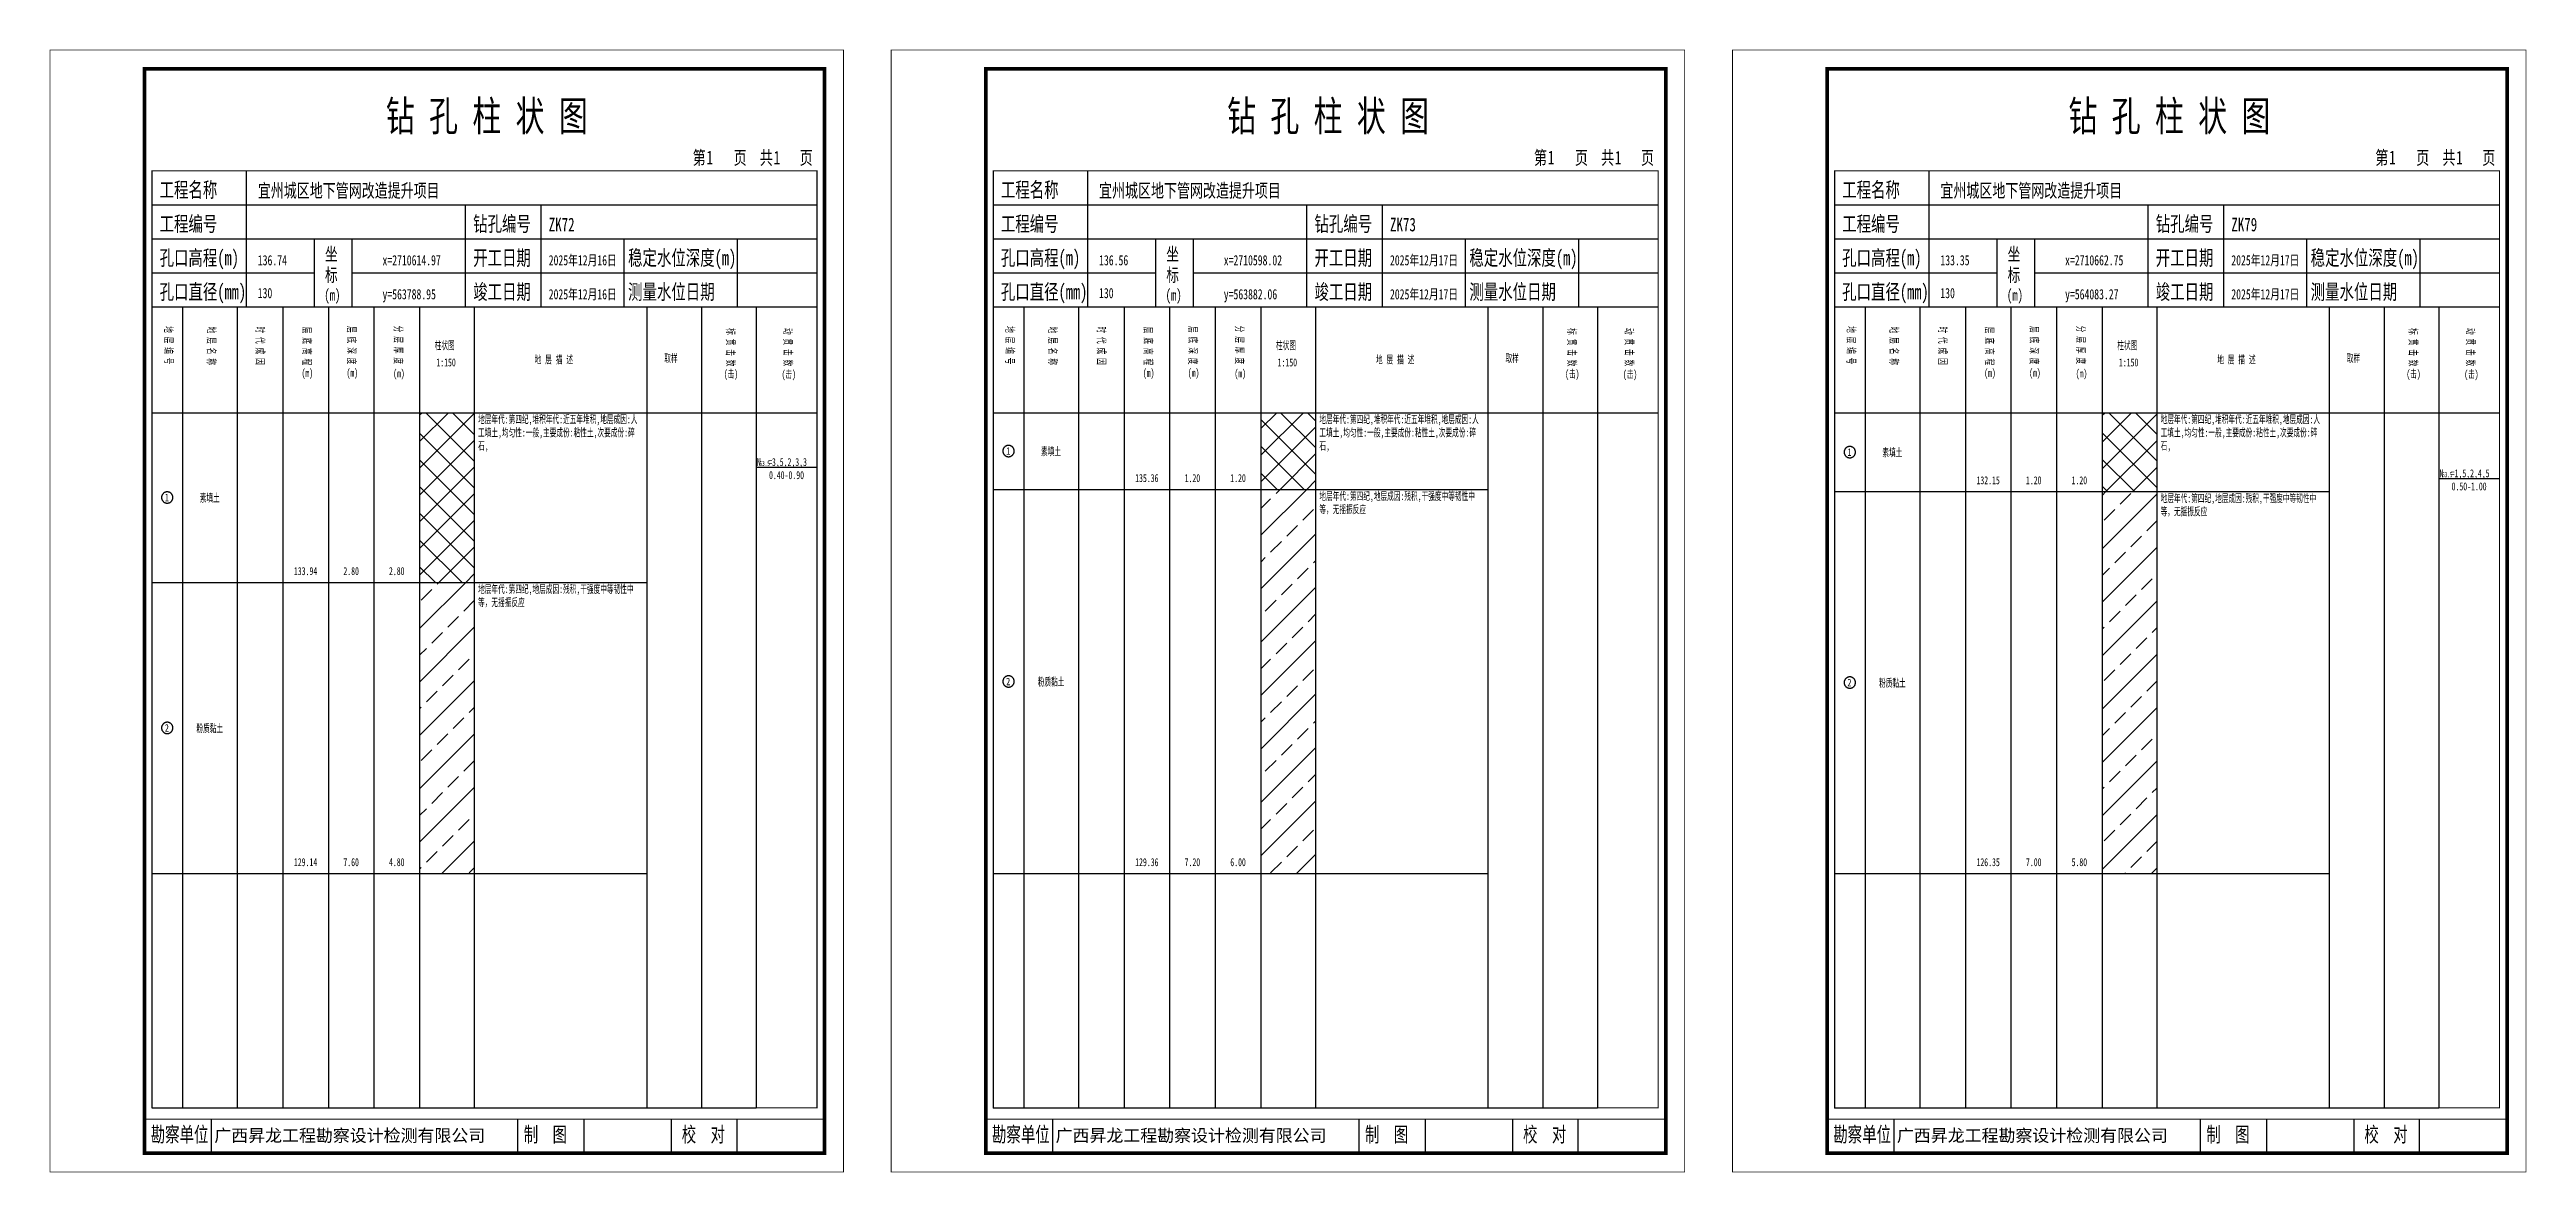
# Model space of a CAD drawing. Header units: millimetres. Extents: x 0 to 2711117, y 0 to 567555.
# Drawn here: x 75268 to 75924, y 0 to 297 of the extents above; entities that cross this region are included whole.
import ezdxf
from ezdxf.enums import TextEntityAlignment as Align

# ---------------------------------------------------------------- set-up
doc = ezdxf.new("R2010")
doc.units = ezdxf.units.MM
doc.layers.add('GICAD_POU_TEXTS', color=7, linetype='Continuous')
doc.layers.add('勘察点图例', color=7, linetype='Continuous')
doc.styles.add('HEAD_FONT', font='simfang.ttf', dxfattribs={"width": 0.6})
doc.styles.add('HEAD_FONT2', font='simfang.ttf', dxfattribs={"width": 0.6})
doc.styles.add('HT', font='simhei.ttf')
doc.styles.add('LZ_FONT', font='simfang.ttf', dxfattribs={"width": 0.7, "height": 8})
doc.styles.add('成果图图块', font='simfang.ttf', dxfattribs={"height": 2.5})
doc.styles.add('成果图表体', font='simfang.ttf', dxfattribs={"width": 0.6, "height": 2.1})
pattern_1 = [(45, (0, 0), (-3.5355339, 3.5355339), []), (135, (0, 0), (-3.5355339, -3.5355339), [])]
pattern_2 = [(45, (0, 0), (-7.0710678, 7.0710678), []), (45, (7.071, 0), (-7.0710678, 7.0710678), [4, -2])]

# ---------------------------------------------------------------- blocks, each defined once
blk = doc.blocks.new('ZK72')
for p, q in [((52, 229), (52, 265)), ((27, 256), (203, 256)), ((110, 229), (110, 256)), ((130, 229), (130, 256)), ((27, 247), (203, 247)), ((70, 229), (70, 247)), ((80, 229), (80, 247)), ((152, 229), (152, 247)), ((182, 229), (182, 247)), ((27, 238), (70, 238)), ((80, 238), (203, 238)), ((27, 229), (35.05, 229)), ((35.05, 229), (35.05, 17)), ((35.05, 229), (49.53, 229)), ((49.53, 229), (49.53, 17)), ((49.53, 229), (61.6, 229)), ((61.6, 229), (61.6, 17)), ((61.6, 229), (73.68, 229)), ((73.68, 229), (73.68, 17)), ((73.68, 229), (85.75, 229)), ((85.75, 229), (85.75, 17)), ((85.75, 229), (97.82, 229)), ((97.82, 229), (97.82, 17)), ((97.82, 229), (112.3, 229)), ((112.3, 229), (112.3, 17)), ((112.3, 229), (157.93, 229)), ((157.93, 229), (157.93, 17)), ((157.93, 229), (172.42, 229)), ((172.42, 229), (172.42, 17)), ((172.42, 229), (186.9, 229)), ((186.9, 229), (186.9, 17)), ((186.9, 229), (203, 229)), ((27, 201), (203, 201)), ((27, 17), (35.05, 17)), ((35.05, 17), (49.53, 17)), ((42.74, 4.95), (42.74, 13.95)), ((42.74, 4.95), (42.74, 13.95)), ((49.53, 17), (61.6, 17)), ((61.6, 17), (73.68, 17)), ((73.68, 17), (85.75, 17)), ((85.75, 17), (97.82, 17)), ((97.82, 17), (112.3, 17)), ((112.3, 17), (157.93, 17)), ((123.83, 4.95), (123.83, 13.95)), ((141.38, 4.95), (141.38, 13.95)), ((157.93, 17), (172.42, 17)), ((164.48, 4.95), (164.48, 13.95)), ((172.42, 17), (186.9, 17)), ((181.84, 4.95), (181.84, 13.95)), ((181.84, 4.95), (181.84, 13.95))]:
    blk.add_line(p, q)
for points, const_width in [([(0, 0), (210, 0), (210, 297), (0, 297)], 0.25), ([(25, 5), (205, 5), (205, 292), (25, 292)], 1), ([(27, 265), (203, 265), (203, 17), (27, 17)], 0.3)]:
    blk.add_lwpolyline(points, close=True, dxfattribs=dict(const_width=const_width))
at = {"const_width": 0.3}
for points in [[(27, 229), (203, 229)], [(25, 14), (205, 14)]]:
    blk.add_lwpolyline(points, dxfattribs=at)
at = {"style": 'LZ_FONT', "width": 0.7}
for s, height, p in [('钻 孔 柱 状 图', 8, (88.9, 275.54)), ('第', 3.6, (170.12, 266.7)), ('1', 3.6, (173.78, 266.75)), ('页', 3.6, (180.96, 266.7)), ('共', 3.6, (187.88, 266.7)), ('1', 3.6, (191.54, 266.7)), ('页', 3.6, (198.44, 266.7)), ('工程名称', 4, (29, 258)), ('宜州城区地下管网改造提升项目', 3.6, (55, 258)), ('工程编号', 4, (29, 249)), ('钻孔编号', 4, (112, 249)), ('ZK72', 3.6, (132, 249)), ('孔口高程(m)', 4, (29, 240)), ('136.74', 2.7, (55, 240)), ('坐', 3.5, (72.79, 241.24)), ('x=2710614.97', 2.7, (88, 240)), ('开工日期', 4, (112, 240)), ('2025年12月16日', 2.7, (132, 240)), ('稳定水位深度(m)', 4, (153, 240)), ('标', 3.5, (72.79, 235.7)), ('孔口直径(mm)', 4, (29, 231)), ('130', 2.7, (54.98, 231.31)), ('(m) ', 3, (72.59, 230.65)), ('y=563788.95', 2.7, (88, 231)), ('竣工日期', 4, (112, 231)), ('2025年12月16日', 2.7, (132, 231)), ('测量水位日期', 4, (153, 231)), ('勘察单位', 4, (26.65, 7.95)), ('制  图', 4, (125.4, 7.95)), ('校  对', 4, (167.22, 7.95))]:
    blk.add_text(s, height=height, dxfattribs=at).set_placement(p)
at = {"style": 'HT'}
blk.add_text('广西昇龙工程勘察设计检测有限公司', height=3.2865, dxfattribs=at).set_placement((43.48, 8.02))
at = {"char_height": 2.1, "width": 22.806, "attachment_point": 1, "rotation": 270, "style": 'HEAD_FONT'}
for s, insert in [('地 层 编 号', (32.46, 223.92)), ('地 层 名 称', (43.79, 223.76)), ('时 代 成 因', (56.67, 223.83)), ('层 底 高 程', (69.07, 223.71)), ('层 底 深 度', (80.9, 223.91)), ('分 层 厚 度', (93.26, 224.01)), ('标 贯 击 数', (181.21, 223.37)), ('动 贯 击 数', (196.38, 223.43))]:
    blk.add_mtext(s, dxfattribs=dict(at, insert=insert))
at = {"char_height": 2.1, "attachment_point": 1}
for s, insert, width, style in [('柱状图', (101.82, 219.87), 7.855, 'HEAD_FONT2'), ('地 层 描 述', (128.29, 216.11), 22.0781, 'HEAD_FONT2'), ('取样', (162.58, 216.44), 7.855, 'HEAD_FONT2'), ('(m)', (66.58, 212.56), 4.7944, 'HEAD_FONT'), ('(m)', (78.47, 212.61), 4.7944, 'HEAD_FONT'), ('(m)', (90.81, 212.43), 4.7944, 'HEAD_FONT'), ('1:150', (102.26, 215.36), 6.9223, 'HEAD_FONT2'), ('(击)', (178.33, 212.31), 7.855, 'HEAD_FONT2'), ('(击)', (193.64, 212.22), 7.855, 'HEAD_FONT2')]:
    blk.add_mtext(s, dxfattribs=dict(at, insert=insert, width=width, style=style))
blk = doc.blocks.new('ZK72_0')
at = {"color": 7}
blk.add_polyline3d([(-1.5, 0.02, 0), (-1.5, -0.06, 0), (-1.49, -0.13, 0), (-1.48, -0.2, 0), (-1.47, -0.28, 0), (-1.46, -0.35, 0), (-1.44, -0.42, 0), (-1.41, -0.49, 0), (-1.39, -0.56, 0), (-1.36, -0.63, 0), (-1.32, -0.69, 0), (-1.29, -0.76, 0), (-1.25, -0.82, 0), (-1.2, -0.88, 0), (-1.16, -0.94, 0), (-1.11, -0.99, 0), (-1.06, -1.04, 0), (-1.01, -1.1, 0), (-0.95, -1.14, 0), (-0.89, -1.19, 0), (-0.83, -1.23, 0), (-0.77, -1.27, 0), (-0.71, -1.31, 0), (-0.64, -1.34, 0), (-0.57, -1.37, 0), (-0.51, -1.4, 0), (-0.44, -1.42, 0), (-0.36, -1.44, 0), (-0.29, -1.46, 0), (-0.22, -1.47, 0), (-0.15, -1.48, 0), (-0.07, -1.48, 0), (0, -1.48, 0), (0.07, -1.48, 0), (0.15, -1.48, 0), (0.22, -1.47, 0), (0.29, -1.46, 0), (0.36, -1.44, 0), (0.44, -1.42, 0), (0.51, -1.4, 0), (0.57, -1.37, 0), (0.64, -1.34, 0), (0.71, -1.31, 0), (0.77, -1.27, 0), (0.83, -1.23, 0), (0.89, -1.19, 0), (0.95, -1.14, 0), (1.01, -1.1, 0), (1.06, -1.04, 0), (1.11, -0.99, 0), (1.16, -0.94, 0), (1.2, -0.88, 0), (1.25, -0.82, 0), (1.29, -0.76, 0), (1.32, -0.69, 0), (1.36, -0.63, 0), (1.39, -0.56, 0), (1.41, -0.49, 0), (1.44, -0.42, 0), (1.46, -0.35, 0), (1.47, -0.28, 0), (1.48, -0.2, 0), (1.49, -0.13, 0), (1.5, -0.06, 0), (1.5, 0.02, 0), (1.5, 0.09, 0), (1.49, 0.16, 0), (1.48, 0.24, 0), (1.47, 0.31, 0), (1.46, 0.38, 0), (1.44, 0.45, 0), (1.41, 0.52, 0), (1.39, 0.59, 0), (1.36, 0.66, 0), (1.32, 0.72, 0), (1.29, 0.79, 0), (1.25, 0.85, 0), (1.2, 0.91, 0), (1.16, 0.97, 0), (1.11, 1.02, 0), (1.06, 1.08, 0), (1.01, 1.13, 0), (0.95, 1.18, 0), (0.89, 1.22, 0), (0.83, 1.26, 0), (0.77, 1.3, 0), (0.71, 1.34, 0), (0.64, 1.37, 0), (0.57, 1.4, 0), (0.51, 1.43, 0), (0.44, 1.45, 0), (0.36, 1.47, 0), (0.29, 1.49, 0), (0.22, 1.5, 0), (0.15, 1.51, 0), (0.07, 1.51, 0), (0, 1.52, 0), (-0.07, 1.51, 0), (-0.15, 1.51, 0), (-0.22, 1.5, 0), (-0.29, 1.49, 0), (-0.36, 1.47, 0), (-0.44, 1.45, 0), (-0.51, 1.43, 0), (-0.57, 1.4, 0), (-0.64, 1.37, 0), (-0.71, 1.34, 0), (-0.77, 1.3, 0), (-0.83, 1.26, 0), (-0.89, 1.22, 0), (-0.95, 1.18, 0), (-1.01, 1.13, 0), (-1.06, 1.08, 0), (-1.11, 1.02, 0), (-1.16, 0.97, 0), (-1.2, 0.91, 0), (-1.25, 0.85, 0), (-1.29, 0.79, 0), (-1.32, 0.72, 0), (-1.36, 0.66, 0), (-1.39, 0.59, 0), (-1.41, 0.52, 0), (-1.44, 0.45, 0), (-1.46, 0.38, 0), (-1.47, 0.31, 0), (-1.48, 0.24, 0), (-1.49, 0.16, 0), (-1.5, 0.09, 0), (-1.5, 0.02, 0)], dxfattribs=at)
at = {"layer": 'GICAD_POU_TEXTS', "color": 7, "style": '成果图图块', "width": 0.7}
blk.add_text('1', height=2, dxfattribs=at).set_placement((-0.09, -0.99), align=Align.CENTER)
blk = doc.blocks.new('ZK72_1')
at = {"color": 7}
blk.add_polyline3d([(-1.5, 0.02, 0), (-1.5, -0.06, 0), (-1.49, -0.13, 0), (-1.48, -0.2, 0), (-1.47, -0.28, 0), (-1.46, -0.35, 0), (-1.44, -0.42, 0), (-1.41, -0.49, 0), (-1.39, -0.56, 0), (-1.36, -0.63, 0), (-1.32, -0.69, 0), (-1.29, -0.76, 0), (-1.25, -0.82, 0), (-1.2, -0.88, 0), (-1.16, -0.94, 0), (-1.11, -0.99, 0), (-1.06, -1.04, 0), (-1.01, -1.1, 0), (-0.95, -1.14, 0), (-0.89, -1.19, 0), (-0.83, -1.23, 0), (-0.77, -1.27, 0), (-0.71, -1.31, 0), (-0.64, -1.34, 0), (-0.57, -1.37, 0), (-0.51, -1.4, 0), (-0.44, -1.42, 0), (-0.36, -1.44, 0), (-0.29, -1.46, 0), (-0.22, -1.47, 0), (-0.15, -1.48, 0), (-0.07, -1.48, 0), (0, -1.48, 0), (0.07, -1.48, 0), (0.15, -1.48, 0), (0.22, -1.47, 0), (0.29, -1.46, 0), (0.36, -1.44, 0), (0.44, -1.42, 0), (0.51, -1.4, 0), (0.57, -1.37, 0), (0.64, -1.34, 0), (0.71, -1.31, 0), (0.77, -1.27, 0), (0.83, -1.23, 0), (0.89, -1.19, 0), (0.95, -1.14, 0), (1.01, -1.1, 0), (1.06, -1.04, 0), (1.11, -0.99, 0), (1.16, -0.94, 0), (1.2, -0.88, 0), (1.25, -0.82, 0), (1.29, -0.76, 0), (1.32, -0.69, 0), (1.36, -0.63, 0), (1.39, -0.56, 0), (1.41, -0.49, 0), (1.44, -0.42, 0), (1.46, -0.35, 0), (1.47, -0.28, 0), (1.48, -0.2, 0), (1.49, -0.13, 0), (1.5, -0.06, 0), (1.5, 0.02, 0), (1.5, 0.09, 0), (1.49, 0.16, 0), (1.48, 0.24, 0), (1.47, 0.31, 0), (1.46, 0.38, 0), (1.44, 0.45, 0), (1.41, 0.52, 0), (1.39, 0.59, 0), (1.36, 0.66, 0), (1.32, 0.72, 0), (1.29, 0.79, 0), (1.25, 0.85, 0), (1.2, 0.91, 0), (1.16, 0.97, 0), (1.11, 1.02, 0), (1.06, 1.08, 0), (1.01, 1.13, 0), (0.95, 1.18, 0), (0.89, 1.22, 0), (0.83, 1.26, 0), (0.77, 1.3, 0), (0.71, 1.34, 0), (0.64, 1.37, 0), (0.57, 1.4, 0), (0.51, 1.43, 0), (0.44, 1.45, 0), (0.36, 1.47, 0), (0.29, 1.49, 0), (0.22, 1.5, 0), (0.15, 1.51, 0), (0.07, 1.51, 0), (0, 1.52, 0), (-0.07, 1.51, 0), (-0.15, 1.51, 0), (-0.22, 1.5, 0), (-0.29, 1.49, 0), (-0.36, 1.47, 0), (-0.44, 1.45, 0), (-0.51, 1.43, 0), (-0.57, 1.4, 0), (-0.64, 1.37, 0), (-0.71, 1.34, 0), (-0.77, 1.3, 0), (-0.83, 1.26, 0), (-0.89, 1.22, 0), (-0.95, 1.18, 0), (-1.01, 1.13, 0), (-1.06, 1.08, 0), (-1.11, 1.02, 0), (-1.16, 0.97, 0), (-1.2, 0.91, 0), (-1.25, 0.85, 0), (-1.29, 0.79, 0), (-1.32, 0.72, 0), (-1.36, 0.66, 0), (-1.39, 0.59, 0), (-1.41, 0.52, 0), (-1.44, 0.45, 0), (-1.46, 0.38, 0), (-1.47, 0.31, 0), (-1.48, 0.24, 0), (-1.49, 0.16, 0), (-1.5, 0.09, 0), (-1.5, 0.02, 0)], dxfattribs=at)
at = {"layer": 'GICAD_POU_TEXTS', "color": 7, "style": '成果图图块', "width": 0.7}
blk.add_text('2', height=2, dxfattribs=at).set_placement((-0.09, -0.99), align=Align.CENTER)
blk = doc.blocks.new('ZK73')
for p, q in [((52, 229), (52, 265)), ((27, 256), (203, 256)), ((110, 229), (110, 256)), ((130, 229), (130, 256)), ((27, 247), (203, 247)), ((70, 229), (70, 247)), ((80, 229), (80, 247)), ((152, 229), (152, 247)), ((182, 229), (182, 247)), ((27, 238), (70, 238)), ((80, 238), (203, 238)), ((27, 229), (35.05, 229)), ((35.05, 229), (35.05, 17)), ((35.05, 229), (49.53, 229)), ((49.53, 229), (49.53, 17)), ((49.53, 229), (61.6, 229)), ((61.6, 229), (61.6, 17)), ((61.6, 229), (73.68, 229)), ((73.68, 229), (73.68, 17)), ((73.68, 229), (85.75, 229)), ((85.75, 229), (85.75, 17)), ((85.75, 229), (97.82, 229)), ((97.82, 229), (97.82, 17)), ((97.82, 229), (112.3, 229)), ((112.3, 229), (112.3, 17)), ((112.3, 229), (157.93, 229)), ((157.93, 229), (157.93, 17)), ((157.93, 229), (172.42, 229)), ((172.42, 229), (172.42, 17)), ((172.42, 229), (186.9, 229)), ((186.9, 229), (186.9, 17)), ((186.9, 229), (203, 229)), ((27, 201), (203, 201)), ((27, 17), (35.05, 17)), ((35.05, 17), (49.53, 17)), ((42.74, 4.95), (42.74, 13.95)), ((42.74, 4.95), (42.74, 13.95)), ((49.53, 17), (61.6, 17)), ((61.6, 17), (73.68, 17)), ((73.68, 17), (85.75, 17)), ((85.75, 17), (97.82, 17)), ((97.82, 17), (112.3, 17)), ((112.3, 17), (157.93, 17)), ((123.83, 4.95), (123.83, 13.95)), ((141.38, 4.95), (141.38, 13.95)), ((157.93, 17), (172.42, 17)), ((164.48, 4.95), (164.48, 13.95)), ((172.42, 17), (186.9, 17)), ((181.84, 4.95), (181.84, 13.95)), ((181.84, 4.95), (181.84, 13.95))]:
    blk.add_line(p, q)
for points, const_width in [([(0, 0), (210, 0), (210, 297), (0, 297)], 0.25), ([(25, 5), (205, 5), (205, 292), (25, 292)], 1), ([(27, 265), (203, 265), (203, 17), (27, 17)], 0.3)]:
    blk.add_lwpolyline(points, close=True, dxfattribs=dict(const_width=const_width))
at = {"const_width": 0.3}
for points in [[(27, 229), (203, 229)], [(25, 14), (205, 14)]]:
    blk.add_lwpolyline(points, dxfattribs=at)
at = {"style": 'LZ_FONT', "width": 0.7}
for s, height, p in [('钻 孔 柱 状 图', 8, (88.9, 275.54)), ('第', 3.6, (170.12, 266.7)), ('1', 3.6, (173.78, 266.75)), ('页', 3.6, (180.96, 266.7)), ('共', 3.6, (187.88, 266.7)), ('1', 3.6, (191.54, 266.7)), ('页', 3.6, (198.44, 266.7)), ('工程名称', 4, (29, 258)), ('宜州城区地下管网改造提升项目', 3.6, (55, 258)), ('工程编号', 4, (29, 249)), ('钻孔编号', 4, (112, 249)), ('ZK73', 3.6, (132, 249)), ('孔口高程(m)', 4, (29, 240)), ('136.56', 2.7, (55, 240)), ('坐', 3.5, (72.79, 241.24)), ('x=2710598.02', 2.7, (88, 240)), ('开工日期', 4, (112, 240)), ('2025年12月17日', 2.7, (132, 240)), ('稳定水位深度(m)', 4, (153, 240)), ('标', 3.5, (72.79, 235.7)), ('孔口直径(mm)', 4, (29, 231)), ('130', 2.7, (54.98, 231.31)), ('(m) ', 3, (72.59, 230.65)), ('y=563882.06', 2.7, (88, 231)), ('竣工日期', 4, (112, 231)), ('2025年12月17日', 2.7, (132, 231)), ('测量水位日期', 4, (153, 231)), ('勘察单位', 4, (26.65, 7.95)), ('制  图', 4, (125.4, 7.95)), ('校  对', 4, (167.22, 7.95))]:
    blk.add_text(s, height=height, dxfattribs=at).set_placement(p)
at = {"style": 'HT'}
blk.add_text('广西昇龙工程勘察设计检测有限公司', height=3.2865, dxfattribs=at).set_placement((43.48, 8.02))
at = {"char_height": 2.1, "width": 22.806, "attachment_point": 1, "rotation": 270, "style": 'HEAD_FONT'}
for s, insert in [('地 层 编 号', (32.46, 223.92)), ('地 层 名 称', (43.79, 223.76)), ('时 代 成 因', (56.67, 223.83)), ('层 底 高 程', (69.07, 223.71)), ('层 底 深 度', (80.9, 223.91)), ('分 层 厚 度', (93.26, 224.01)), ('标 贯 击 数', (181.21, 223.37)), ('动 贯 击 数', (196.38, 223.43))]:
    blk.add_mtext(s, dxfattribs=dict(at, insert=insert))
at = {"char_height": 2.1, "attachment_point": 1}
for s, insert, width, style in [('柱状图', (101.82, 219.87), 7.855, 'HEAD_FONT2'), ('地 层 描 述', (128.29, 216.11), 22.0781, 'HEAD_FONT2'), ('取样', (162.58, 216.44), 7.855, 'HEAD_FONT2'), ('(m)', (66.58, 212.56), 4.7944, 'HEAD_FONT'), ('(m)', (78.47, 212.61), 4.7944, 'HEAD_FONT'), ('(m)', (90.81, 212.43), 4.7944, 'HEAD_FONT'), ('1:150', (102.26, 215.36), 6.9223, 'HEAD_FONT2'), ('(击)', (178.33, 212.31), 7.855, 'HEAD_FONT2'), ('(击)', (193.64, 212.22), 7.855, 'HEAD_FONT2')]:
    blk.add_mtext(s, dxfattribs=dict(at, insert=insert, width=width, style=style))
blk = doc.blocks.new('ZK73_0')
at = {"color": 7}
blk.add_polyline3d([(-1.5, 0.02, 0), (-1.5, -0.06, 0), (-1.49, -0.13, 0), (-1.48, -0.2, 0), (-1.47, -0.28, 0), (-1.46, -0.35, 0), (-1.44, -0.42, 0), (-1.41, -0.49, 0), (-1.39, -0.56, 0), (-1.36, -0.63, 0), (-1.32, -0.69, 0), (-1.29, -0.76, 0), (-1.25, -0.82, 0), (-1.2, -0.88, 0), (-1.16, -0.94, 0), (-1.11, -0.99, 0), (-1.06, -1.04, 0), (-1.01, -1.1, 0), (-0.95, -1.14, 0), (-0.89, -1.19, 0), (-0.83, -1.23, 0), (-0.77, -1.27, 0), (-0.71, -1.31, 0), (-0.64, -1.34, 0), (-0.57, -1.37, 0), (-0.51, -1.4, 0), (-0.44, -1.42, 0), (-0.36, -1.44, 0), (-0.29, -1.46, 0), (-0.22, -1.47, 0), (-0.15, -1.48, 0), (-0.07, -1.48, 0), (0, -1.48, 0), (0.07, -1.48, 0), (0.15, -1.48, 0), (0.22, -1.47, 0), (0.29, -1.46, 0), (0.36, -1.44, 0), (0.44, -1.42, 0), (0.51, -1.4, 0), (0.57, -1.37, 0), (0.64, -1.34, 0), (0.71, -1.31, 0), (0.77, -1.27, 0), (0.83, -1.23, 0), (0.89, -1.19, 0), (0.95, -1.14, 0), (1.01, -1.1, 0), (1.06, -1.04, 0), (1.11, -0.99, 0), (1.16, -0.94, 0), (1.2, -0.88, 0), (1.25, -0.82, 0), (1.29, -0.76, 0), (1.32, -0.69, 0), (1.36, -0.63, 0), (1.39, -0.56, 0), (1.41, -0.49, 0), (1.44, -0.42, 0), (1.46, -0.35, 0), (1.47, -0.28, 0), (1.48, -0.2, 0), (1.49, -0.13, 0), (1.5, -0.06, 0), (1.5, 0.02, 0), (1.5, 0.09, 0), (1.49, 0.16, 0), (1.48, 0.24, 0), (1.47, 0.31, 0), (1.46, 0.38, 0), (1.44, 0.45, 0), (1.41, 0.52, 0), (1.39, 0.59, 0), (1.36, 0.66, 0), (1.32, 0.72, 0), (1.29, 0.79, 0), (1.25, 0.85, 0), (1.2, 0.91, 0), (1.16, 0.97, 0), (1.11, 1.02, 0), (1.06, 1.08, 0), (1.01, 1.13, 0), (0.95, 1.18, 0), (0.89, 1.22, 0), (0.83, 1.26, 0), (0.77, 1.3, 0), (0.71, 1.34, 0), (0.64, 1.37, 0), (0.57, 1.4, 0), (0.51, 1.43, 0), (0.44, 1.45, 0), (0.36, 1.47, 0), (0.29, 1.49, 0), (0.22, 1.5, 0), (0.15, 1.51, 0), (0.07, 1.51, 0), (0, 1.52, 0), (-0.07, 1.51, 0), (-0.15, 1.51, 0), (-0.22, 1.5, 0), (-0.29, 1.49, 0), (-0.36, 1.47, 0), (-0.44, 1.45, 0), (-0.51, 1.43, 0), (-0.57, 1.4, 0), (-0.64, 1.37, 0), (-0.71, 1.34, 0), (-0.77, 1.3, 0), (-0.83, 1.26, 0), (-0.89, 1.22, 0), (-0.95, 1.18, 0), (-1.01, 1.13, 0), (-1.06, 1.08, 0), (-1.11, 1.02, 0), (-1.16, 0.97, 0), (-1.2, 0.91, 0), (-1.25, 0.85, 0), (-1.29, 0.79, 0), (-1.32, 0.72, 0), (-1.36, 0.66, 0), (-1.39, 0.59, 0), (-1.41, 0.52, 0), (-1.44, 0.45, 0), (-1.46, 0.38, 0), (-1.47, 0.31, 0), (-1.48, 0.24, 0), (-1.49, 0.16, 0), (-1.5, 0.09, 0), (-1.5, 0.02, 0)], dxfattribs=at)
at = {"layer": 'GICAD_POU_TEXTS', "color": 7, "style": '成果图图块', "width": 0.7}
blk.add_text('1', height=2, dxfattribs=at).set_placement((-0.09, -0.99), align=Align.CENTER)
blk = doc.blocks.new('ZK73_1')
at = {"color": 7}
blk.add_polyline3d([(-1.5, 0.02, 0), (-1.5, -0.06, 0), (-1.49, -0.13, 0), (-1.48, -0.2, 0), (-1.47, -0.28, 0), (-1.46, -0.35, 0), (-1.44, -0.42, 0), (-1.41, -0.49, 0), (-1.39, -0.56, 0), (-1.36, -0.63, 0), (-1.32, -0.69, 0), (-1.29, -0.76, 0), (-1.25, -0.82, 0), (-1.2, -0.88, 0), (-1.16, -0.94, 0), (-1.11, -0.99, 0), (-1.06, -1.04, 0), (-1.01, -1.1, 0), (-0.95, -1.14, 0), (-0.89, -1.19, 0), (-0.83, -1.23, 0), (-0.77, -1.27, 0), (-0.71, -1.31, 0), (-0.64, -1.34, 0), (-0.57, -1.37, 0), (-0.51, -1.4, 0), (-0.44, -1.42, 0), (-0.36, -1.44, 0), (-0.29, -1.46, 0), (-0.22, -1.47, 0), (-0.15, -1.48, 0), (-0.07, -1.48, 0), (0, -1.48, 0), (0.07, -1.48, 0), (0.15, -1.48, 0), (0.22, -1.47, 0), (0.29, -1.46, 0), (0.36, -1.44, 0), (0.44, -1.42, 0), (0.51, -1.4, 0), (0.57, -1.37, 0), (0.64, -1.34, 0), (0.71, -1.31, 0), (0.77, -1.27, 0), (0.83, -1.23, 0), (0.89, -1.19, 0), (0.95, -1.14, 0), (1.01, -1.1, 0), (1.06, -1.04, 0), (1.11, -0.99, 0), (1.16, -0.94, 0), (1.2, -0.88, 0), (1.25, -0.82, 0), (1.29, -0.76, 0), (1.32, -0.69, 0), (1.36, -0.63, 0), (1.39, -0.56, 0), (1.41, -0.49, 0), (1.44, -0.42, 0), (1.46, -0.35, 0), (1.47, -0.28, 0), (1.48, -0.2, 0), (1.49, -0.13, 0), (1.5, -0.06, 0), (1.5, 0.02, 0), (1.5, 0.09, 0), (1.49, 0.16, 0), (1.48, 0.24, 0), (1.47, 0.31, 0), (1.46, 0.38, 0), (1.44, 0.45, 0), (1.41, 0.52, 0), (1.39, 0.59, 0), (1.36, 0.66, 0), (1.32, 0.72, 0), (1.29, 0.79, 0), (1.25, 0.85, 0), (1.2, 0.91, 0), (1.16, 0.97, 0), (1.11, 1.02, 0), (1.06, 1.08, 0), (1.01, 1.13, 0), (0.95, 1.18, 0), (0.89, 1.22, 0), (0.83, 1.26, 0), (0.77, 1.3, 0), (0.71, 1.34, 0), (0.64, 1.37, 0), (0.57, 1.4, 0), (0.51, 1.43, 0), (0.44, 1.45, 0), (0.36, 1.47, 0), (0.29, 1.49, 0), (0.22, 1.5, 0), (0.15, 1.51, 0), (0.07, 1.51, 0), (0, 1.52, 0), (-0.07, 1.51, 0), (-0.15, 1.51, 0), (-0.22, 1.5, 0), (-0.29, 1.49, 0), (-0.36, 1.47, 0), (-0.44, 1.45, 0), (-0.51, 1.43, 0), (-0.57, 1.4, 0), (-0.64, 1.37, 0), (-0.71, 1.34, 0), (-0.77, 1.3, 0), (-0.83, 1.26, 0), (-0.89, 1.22, 0), (-0.95, 1.18, 0), (-1.01, 1.13, 0), (-1.06, 1.08, 0), (-1.11, 1.02, 0), (-1.16, 0.97, 0), (-1.2, 0.91, 0), (-1.25, 0.85, 0), (-1.29, 0.79, 0), (-1.32, 0.72, 0), (-1.36, 0.66, 0), (-1.39, 0.59, 0), (-1.41, 0.52, 0), (-1.44, 0.45, 0), (-1.46, 0.38, 0), (-1.47, 0.31, 0), (-1.48, 0.24, 0), (-1.49, 0.16, 0), (-1.5, 0.09, 0), (-1.5, 0.02, 0)], dxfattribs=at)
at = {"layer": 'GICAD_POU_TEXTS', "color": 7, "style": '成果图图块', "width": 0.7}
blk.add_text('2', height=2, dxfattribs=at).set_placement((-0.09, -0.99), align=Align.CENTER)
blk = doc.blocks.new('ZK79')
for p, q in [((52, 229), (52, 265)), ((27, 256), (203, 256)), ((110, 229), (110, 256)), ((130, 229), (130, 256)), ((27, 247), (203, 247)), ((70, 229), (70, 247)), ((80, 229), (80, 247)), ((152, 229), (152, 247)), ((182, 229), (182, 247)), ((27, 238), (70, 238)), ((80, 238), (203, 238)), ((27, 229), (35.05, 229)), ((35.05, 229), (35.05, 17)), ((35.05, 229), (49.53, 229)), ((49.53, 229), (49.53, 17)), ((49.53, 229), (61.6, 229)), ((61.6, 229), (61.6, 17)), ((61.6, 229), (73.68, 229)), ((73.68, 229), (73.68, 17)), ((73.68, 229), (85.75, 229)), ((85.75, 229), (85.75, 17)), ((85.75, 229), (97.82, 229)), ((97.82, 229), (97.82, 17)), ((97.82, 229), (112.3, 229)), ((112.3, 229), (112.3, 17)), ((112.3, 229), (157.93, 229)), ((157.93, 229), (157.93, 17)), ((157.93, 229), (172.42, 229)), ((172.42, 229), (172.42, 17)), ((172.42, 229), (186.9, 229)), ((186.9, 229), (186.9, 17)), ((186.9, 229), (203, 229)), ((27, 201), (203, 201)), ((27, 17), (35.05, 17)), ((35.05, 17), (49.53, 17)), ((42.74, 4.95), (42.74, 13.95)), ((42.74, 4.95), (42.74, 13.95)), ((49.53, 17), (61.6, 17)), ((61.6, 17), (73.68, 17)), ((73.68, 17), (85.75, 17)), ((85.75, 17), (97.82, 17)), ((97.82, 17), (112.3, 17)), ((112.3, 17), (157.93, 17)), ((123.83, 4.95), (123.83, 13.95)), ((141.38, 4.95), (141.38, 13.95)), ((157.93, 17), (172.42, 17)), ((164.48, 4.95), (164.48, 13.95)), ((172.42, 17), (186.9, 17)), ((181.84, 4.95), (181.84, 13.95)), ((181.84, 4.95), (181.84, 13.95))]:
    blk.add_line(p, q)
for points, const_width in [([(0, 0), (210, 0), (210, 297), (0, 297)], 0.25), ([(25, 5), (205, 5), (205, 292), (25, 292)], 1), ([(27, 265), (203, 265), (203, 17), (27, 17)], 0.3)]:
    blk.add_lwpolyline(points, close=True, dxfattribs=dict(const_width=const_width))
at = {"const_width": 0.3}
for points in [[(27, 229), (203, 229)], [(25, 14), (205, 14)]]:
    blk.add_lwpolyline(points, dxfattribs=at)
at = {"style": 'LZ_FONT', "width": 0.7}
for s, height, p in [('钻 孔 柱 状 图', 8, (88.9, 275.54)), ('第', 3.6, (170.12, 266.7)), ('1', 3.6, (173.78, 266.75)), ('页', 3.6, (180.96, 266.7)), ('共', 3.6, (187.88, 266.7)), ('1', 3.6, (191.54, 266.7)), ('页', 3.6, (198.44, 266.7)), ('工程名称', 4, (29, 258)), ('宜州城区地下管网改造提升项目', 3.6, (55, 258)), ('工程编号', 4, (29, 249)), ('钻孔编号', 4, (112, 249)), ('ZK79', 3.6, (132, 249)), ('孔口高程(m)', 4, (29, 240)), ('133.35', 2.7, (55, 240)), ('坐', 3.5, (72.79, 241.24)), ('x=2710662.75', 2.7, (88, 240)), ('开工日期', 4, (112, 240)), ('2025年12月17日', 2.7, (132, 240)), ('稳定水位深度(m)', 4, (153, 240)), ('标', 3.5, (72.79, 235.7)), ('孔口直径(mm)', 4, (29, 231)), ('130', 2.7, (54.98, 231.31)), ('(m) ', 3, (72.59, 230.65)), ('y=564083.27', 2.7, (88, 231)), ('竣工日期', 4, (112, 231)), ('2025年12月17日', 2.7, (132, 231)), ('测量水位日期', 4, (153, 231)), ('勘察单位', 4, (26.65, 7.95)), ('制  图', 4, (125.4, 7.95)), ('校  对', 4, (167.22, 7.95))]:
    blk.add_text(s, height=height, dxfattribs=at).set_placement(p)
at = {"style": 'HT'}
blk.add_text('广西昇龙工程勘察设计检测有限公司', height=3.2865, dxfattribs=at).set_placement((43.48, 8.02))
at = {"char_height": 2.1, "width": 22.806, "attachment_point": 1, "rotation": 270, "style": 'HEAD_FONT'}
for s, insert in [('地 层 编 号', (32.46, 223.92)), ('地 层 名 称', (43.79, 223.76)), ('时 代 成 因', (56.67, 223.83)), ('层 底 高 程', (69.07, 223.71)), ('层 底 深 度', (80.9, 223.91)), ('分 层 厚 度', (93.26, 224.01)), ('标 贯 击 数', (181.21, 223.37)), ('动 贯 击 数', (196.38, 223.43))]:
    blk.add_mtext(s, dxfattribs=dict(at, insert=insert))
at = {"char_height": 2.1, "attachment_point": 1}
for s, insert, width, style in [('柱状图', (101.82, 219.87), 7.855, 'HEAD_FONT2'), ('地 层 描 述', (128.29, 216.11), 22.0781, 'HEAD_FONT2'), ('取样', (162.58, 216.44), 7.855, 'HEAD_FONT2'), ('(m)', (66.58, 212.56), 4.7944, 'HEAD_FONT'), ('(m)', (78.47, 212.61), 4.7944, 'HEAD_FONT'), ('(m)', (90.81, 212.43), 4.7944, 'HEAD_FONT'), ('1:150', (102.26, 215.36), 6.9223, 'HEAD_FONT2'), ('(击)', (178.33, 212.31), 7.855, 'HEAD_FONT2'), ('(击)', (193.64, 212.22), 7.855, 'HEAD_FONT2')]:
    blk.add_mtext(s, dxfattribs=dict(at, insert=insert, width=width, style=style))
blk = doc.blocks.new('ZK79_0')
at = {"color": 7}
blk.add_polyline3d([(-1.5, 0.02, 0), (-1.5, -0.06, 0), (-1.49, -0.13, 0), (-1.48, -0.2, 0), (-1.47, -0.28, 0), (-1.46, -0.35, 0), (-1.44, -0.42, 0), (-1.41, -0.49, 0), (-1.39, -0.56, 0), (-1.36, -0.63, 0), (-1.32, -0.69, 0), (-1.29, -0.76, 0), (-1.25, -0.82, 0), (-1.2, -0.88, 0), (-1.16, -0.94, 0), (-1.11, -0.99, 0), (-1.06, -1.04, 0), (-1.01, -1.1, 0), (-0.95, -1.14, 0), (-0.89, -1.19, 0), (-0.83, -1.23, 0), (-0.77, -1.27, 0), (-0.71, -1.31, 0), (-0.64, -1.34, 0), (-0.57, -1.37, 0), (-0.51, -1.4, 0), (-0.44, -1.42, 0), (-0.36, -1.44, 0), (-0.29, -1.46, 0), (-0.22, -1.47, 0), (-0.15, -1.48, 0), (-0.07, -1.48, 0), (0, -1.48, 0), (0.07, -1.48, 0), (0.15, -1.48, 0), (0.22, -1.47, 0), (0.29, -1.46, 0), (0.36, -1.44, 0), (0.44, -1.42, 0), (0.51, -1.4, 0), (0.57, -1.37, 0), (0.64, -1.34, 0), (0.71, -1.31, 0), (0.77, -1.27, 0), (0.83, -1.23, 0), (0.89, -1.19, 0), (0.95, -1.14, 0), (1.01, -1.1, 0), (1.06, -1.04, 0), (1.11, -0.99, 0), (1.16, -0.94, 0), (1.2, -0.88, 0), (1.25, -0.82, 0), (1.29, -0.76, 0), (1.32, -0.69, 0), (1.36, -0.63, 0), (1.39, -0.56, 0), (1.41, -0.49, 0), (1.44, -0.42, 0), (1.46, -0.35, 0), (1.47, -0.28, 0), (1.48, -0.2, 0), (1.49, -0.13, 0), (1.5, -0.06, 0), (1.5, 0.02, 0), (1.5, 0.09, 0), (1.49, 0.16, 0), (1.48, 0.24, 0), (1.47, 0.31, 0), (1.46, 0.38, 0), (1.44, 0.45, 0), (1.41, 0.52, 0), (1.39, 0.59, 0), (1.36, 0.66, 0), (1.32, 0.72, 0), (1.29, 0.79, 0), (1.25, 0.85, 0), (1.2, 0.91, 0), (1.16, 0.97, 0), (1.11, 1.02, 0), (1.06, 1.08, 0), (1.01, 1.13, 0), (0.95, 1.18, 0), (0.89, 1.22, 0), (0.83, 1.26, 0), (0.77, 1.3, 0), (0.71, 1.34, 0), (0.64, 1.37, 0), (0.57, 1.4, 0), (0.51, 1.43, 0), (0.44, 1.45, 0), (0.36, 1.47, 0), (0.29, 1.49, 0), (0.22, 1.5, 0), (0.15, 1.51, 0), (0.07, 1.51, 0), (0, 1.52, 0), (-0.07, 1.51, 0), (-0.15, 1.51, 0), (-0.22, 1.5, 0), (-0.29, 1.49, 0), (-0.36, 1.47, 0), (-0.44, 1.45, 0), (-0.51, 1.43, 0), (-0.57, 1.4, 0), (-0.64, 1.37, 0), (-0.71, 1.34, 0), (-0.77, 1.3, 0), (-0.83, 1.26, 0), (-0.89, 1.22, 0), (-0.95, 1.18, 0), (-1.01, 1.13, 0), (-1.06, 1.08, 0), (-1.11, 1.02, 0), (-1.16, 0.97, 0), (-1.2, 0.91, 0), (-1.25, 0.85, 0), (-1.29, 0.79, 0), (-1.32, 0.72, 0), (-1.36, 0.66, 0), (-1.39, 0.59, 0), (-1.41, 0.52, 0), (-1.44, 0.45, 0), (-1.46, 0.38, 0), (-1.47, 0.31, 0), (-1.48, 0.24, 0), (-1.49, 0.16, 0), (-1.5, 0.09, 0), (-1.5, 0.02, 0)], dxfattribs=at)
at = {"layer": 'GICAD_POU_TEXTS', "color": 7, "style": '成果图图块', "width": 0.7}
blk.add_text('1', height=2, dxfattribs=at).set_placement((-0.09, -0.99), align=Align.CENTER)
blk = doc.blocks.new('ZK79_1')
at = {"color": 7}
blk.add_polyline3d([(-1.5, 0.02, 0), (-1.5, -0.06, 0), (-1.49, -0.13, 0), (-1.48, -0.2, 0), (-1.47, -0.28, 0), (-1.46, -0.35, 0), (-1.44, -0.42, 0), (-1.41, -0.49, 0), (-1.39, -0.56, 0), (-1.36, -0.63, 0), (-1.32, -0.69, 0), (-1.29, -0.76, 0), (-1.25, -0.82, 0), (-1.2, -0.88, 0), (-1.16, -0.94, 0), (-1.11, -0.99, 0), (-1.06, -1.04, 0), (-1.01, -1.1, 0), (-0.95, -1.14, 0), (-0.89, -1.19, 0), (-0.83, -1.23, 0), (-0.77, -1.27, 0), (-0.71, -1.31, 0), (-0.64, -1.34, 0), (-0.57, -1.37, 0), (-0.51, -1.4, 0), (-0.44, -1.42, 0), (-0.36, -1.44, 0), (-0.29, -1.46, 0), (-0.22, -1.47, 0), (-0.15, -1.48, 0), (-0.07, -1.48, 0), (0, -1.48, 0), (0.07, -1.48, 0), (0.15, -1.48, 0), (0.22, -1.47, 0), (0.29, -1.46, 0), (0.36, -1.44, 0), (0.44, -1.42, 0), (0.51, -1.4, 0), (0.57, -1.37, 0), (0.64, -1.34, 0), (0.71, -1.31, 0), (0.77, -1.27, 0), (0.83, -1.23, 0), (0.89, -1.19, 0), (0.95, -1.14, 0), (1.01, -1.1, 0), (1.06, -1.04, 0), (1.11, -0.99, 0), (1.16, -0.94, 0), (1.2, -0.88, 0), (1.25, -0.82, 0), (1.29, -0.76, 0), (1.32, -0.69, 0), (1.36, -0.63, 0), (1.39, -0.56, 0), (1.41, -0.49, 0), (1.44, -0.42, 0), (1.46, -0.35, 0), (1.47, -0.28, 0), (1.48, -0.2, 0), (1.49, -0.13, 0), (1.5, -0.06, 0), (1.5, 0.02, 0), (1.5, 0.09, 0), (1.49, 0.16, 0), (1.48, 0.24, 0), (1.47, 0.31, 0), (1.46, 0.38, 0), (1.44, 0.45, 0), (1.41, 0.52, 0), (1.39, 0.59, 0), (1.36, 0.66, 0), (1.32, 0.72, 0), (1.29, 0.79, 0), (1.25, 0.85, 0), (1.2, 0.91, 0), (1.16, 0.97, 0), (1.11, 1.02, 0), (1.06, 1.08, 0), (1.01, 1.13, 0), (0.95, 1.18, 0), (0.89, 1.22, 0), (0.83, 1.26, 0), (0.77, 1.3, 0), (0.71, 1.34, 0), (0.64, 1.37, 0), (0.57, 1.4, 0), (0.51, 1.43, 0), (0.44, 1.45, 0), (0.36, 1.47, 0), (0.29, 1.49, 0), (0.22, 1.5, 0), (0.15, 1.51, 0), (0.07, 1.51, 0), (0, 1.52, 0), (-0.07, 1.51, 0), (-0.15, 1.51, 0), (-0.22, 1.5, 0), (-0.29, 1.49, 0), (-0.36, 1.47, 0), (-0.44, 1.45, 0), (-0.51, 1.43, 0), (-0.57, 1.4, 0), (-0.64, 1.37, 0), (-0.71, 1.34, 0), (-0.77, 1.3, 0), (-0.83, 1.26, 0), (-0.89, 1.22, 0), (-0.95, 1.18, 0), (-1.01, 1.13, 0), (-1.06, 1.08, 0), (-1.11, 1.02, 0), (-1.16, 0.97, 0), (-1.2, 0.91, 0), (-1.25, 0.85, 0), (-1.29, 0.79, 0), (-1.32, 0.72, 0), (-1.36, 0.66, 0), (-1.39, 0.59, 0), (-1.41, 0.52, 0), (-1.44, 0.45, 0), (-1.46, 0.38, 0), (-1.47, 0.31, 0), (-1.48, 0.24, 0), (-1.49, 0.16, 0), (-1.5, 0.09, 0), (-1.5, 0.02, 0)], dxfattribs=at)
at = {"layer": 'GICAD_POU_TEXTS', "color": 7, "style": '成果图图块', "width": 0.7}
blk.add_text('2', height=2, dxfattribs=at).set_placement((-0.09, -0.99), align=Align.CENTER)

msp = doc.modelspace()

# ---------------------------------------------------------------- hatches: boundary and pattern name
at = {"layer": '勘察点图例'}
h = msp.add_hatch(dxfattribs=at)
h.set_pattern_fill('GKSTT', color=256, scale=0.5, style=0, pattern_type=2)
h.set_pattern_definition(pattern_1)
h.paths.add_polyline_path([(75365.86, 156.05), (75380.34, 156.05), (75380.34, 201), (75365.86, 201)])
h = msp.add_hatch(dxfattribs=at)
h.set_pattern_fill('GKSTT', color=256, scale=0.5, style=0, pattern_type=2)
h.set_pattern_definition(pattern_1)
h.paths.add_polyline_path([(75588.54, 180.67), (75603.03, 180.67), (75603.03, 201), (75588.54, 201)])
h = msp.add_hatch(dxfattribs=at)
h.set_pattern_fill('GKSTT', color=256, scale=0.5, style=0, pattern_type=2)
h.set_pattern_definition(pattern_1)
h.paths.add_polyline_path([(75811.23, 180.09), (75825.71, 180.09), (75825.71, 201), (75811.23, 201)])
h = msp.add_hatch(dxfattribs=at)
h.set_pattern_fill('GKFZNT', color=256, scale=0.5, style=0, pattern_type=2)
h.set_pattern_definition(pattern_2)
h.paths.add_polyline_path([(75588.54, 79), (75603.03, 79), (75603.03, 180.67), (75588.54, 180.67)])
h = msp.add_hatch(dxfattribs=at)
h.set_pattern_fill('GKFZNT', color=256, scale=0.5, style=0, pattern_type=2)
h.set_pattern_definition(pattern_2)
h.paths.add_polyline_path([(75811.23, 79), (75825.71, 79), (75825.71, 180.09), (75811.23, 180.09)])
h = msp.add_hatch(dxfattribs=at)
h.set_pattern_fill('GKFZNT', color=256, scale=0.5, style=0, pattern_type=2)
h.set_pattern_definition(pattern_2)
h.paths.add_polyline_path([(75365.86, 79), (75380.34, 79), (75380.34, 156.05), (75365.86, 156.05)])

# ---------------------------------------------------------------- linework, layer by layer
for p, q in [((75454.94, 186.55), (75471.04, 186.55)), ((75517.72, 180.67), (75603.03, 180.67)), ((75603.03, 180.67), (75648.66, 180.67)), ((75740.41, 180.09), (75825.71, 180.09)), ((75825.71, 180.09), (75871.34, 180.09)), ((75900.31, 183.57), (75916.41, 183.57)), ((75295.04, 156.05), (75380.34, 156.05)), ((75380.34, 156.05), (75425.97, 156.05)), ((75295.04, 79), (75380.34, 79)), ((75380.34, 79), (75425.97, 79)), ((75517.72, 79), (75603.03, 79)), ((75603.03, 79), (75648.66, 79)), ((75740.41, 79), (75825.71, 79)), ((75825.71, 79), (75871.34, 79))]:
    msp.add_line(p, q, dxfattribs=at)

# ---------------------------------------------------------------- block references
for name, p in [('ZK72', (75268.04, 0)), ('ZK73', (75490.72, 0)), ('ZK79', (75713.41, 0)), ('ZK73_0', (75521.75, 190.83)), ('ZK79_0', (75744.43, 190.54)), ('ZK72_0', (75299.06, 178.53)), ('ZK73_1', (75521.75, 129.83)), ('ZK79_1', (75744.43, 129.54)), ('ZK72_1', (75299.06, 117.53))]:
    msp.add_blockref(name, p, dxfattribs=at)

# ---------------------------------------------------------------- texts
at = {"layer": '勘察点图例', "style": '成果图表体', "width": 0.6}
for s, p in [('素填土', (75533.01, 190.83)), ('素填土', (75755.7, 190.54)), ('0.40-0.90', (75462.99, 184.45)), ('135.36', (75558.36, 183.67)), ('1.20', (75570.43, 183.67)), ('1.20', (75582.51, 183.67)), ('132.15', (75781.05, 183.09)), ('1.20', (75793.12, 183.09)), ('1.20', (75805.19, 183.09)), ('素填土', (75310.33, 178.53)), ('0.50-1.00', (75908.36, 181.47)), ('133.94', (75335.68, 159.05)), ('2.80', (75347.75, 159.05)), ('2.80', (75359.82, 159.05)), ('粉质黏土', (75533.01, 129.83)), ('粉质黏土', (75755.7, 129.54)), ('粉质黏土', (75310.33, 117.53)), ('129.14', (75335.68, 82)), ('7.60', (75347.75, 82)), ('4.80', (75359.82, 82)), ('129.36', (75558.36, 82)), ('7.20', (75570.43, 82)), ('6.00', (75582.51, 82)), ('126.35', (75781.05, 82)), ('7.00', (75793.12, 82)), ('5.80', (75805.19, 82))]:
    msp.add_text(s, height=2.1, dxfattribs=at).set_placement(p, align=Align.MIDDLE)
for s, height, p in [('N', 2.1, (75455.14, 186.88)), ('63.5', 1.4, (75455.84, 186.88)), ('=', 2.1, (75458.14, 186.88)), ('N', 2.1, (75900.51, 183.9)), ('63.5', 1.4, (75901.21, 183.9)), ('=', 2.1, (75903.51, 183.9))]:
    msp.add_text(s, height=height, dxfattribs=at).set_placement(p)
at = {"layer": '勘察点图例', "char_height": 2.1, "attachment_point": 1, "style": '成果图表体'}
for s, insert, width in [('地层年代:第四纪,堆积年代:近五年堆积,地层成因:人工填土,均匀性:一般,主要成份:粘性土,次要成份:碎石,', (75381.34, 200.3), 43.6296), ('地层年代:第四纪,堆积年代:近五年堆积,地层成因:人工填土,均匀性:一般,主要成份:粘性土,次要成份:碎石,', (75604.03, 200.3), 43.6296), ('地层年代:第四纪,堆积年代:近五年堆积,地层成因:人工填土,均匀性:一般,主要成份:粘性土,次要成份:碎石,', (75826.71, 200.3), 43.6296), ('3,5,2,3,3', (75459.14, 188.98), 4), ('1,5,2,4,5', (75904.51, 186), 4), ('地层年代:第四纪,地层成因:残积,干强度中等韧性中等，无摇振反应', (75604.03, 179.97), 43.6296), ('地层年代:第四纪,地层成因:残积,干强度中等韧性中等，无摇振反应', (75826.71, 179.39), 43.6296), ('地层年代:第四纪,地层成因:残积,干强度中等韧性中等，无摇振反应', (75381.34, 155.35), 43.6296)]:
    msp.add_mtext(s, dxfattribs=dict(at, insert=insert, width=width))

doc.saveas('drawing.dxf')
